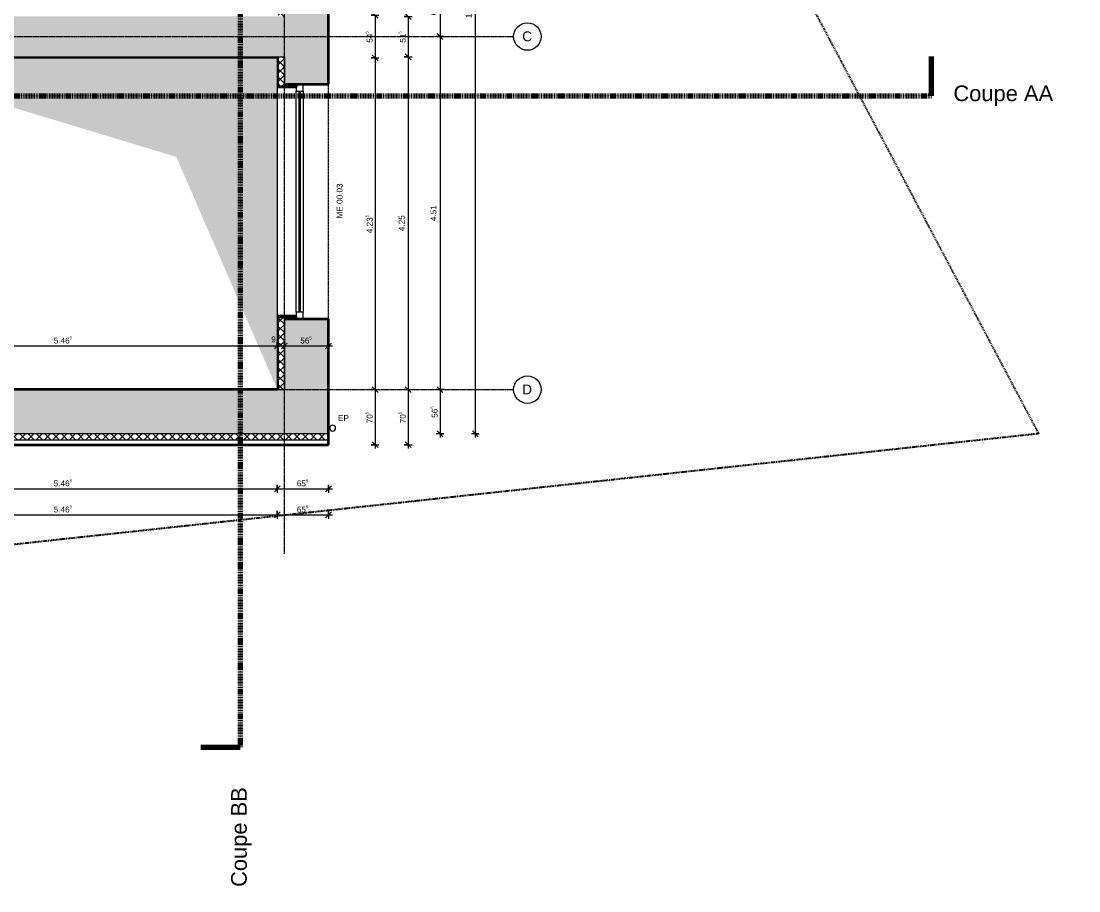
# Model space of a CAD drawing. Header units: millimetres. Extents: x -83 to 30397, y 298 to 25043.
# Drawn here: x 16899 to 30397, y 298 to 11403 of the extents above; entities that cross this region are included whole.
import ezdxf

# ---------------------------------------------------------------- set-up
doc = ezdxf.new("R2010")
doc.units = ezdxf.units.MM
for name, pattern in [('Dash dot', [21, 10, -5, 1, -5]), ('Double dash', [55, 20, -5, 10, -5, 10, -5]), ('Grid Line', [22.225, 12.7, -3.175, 3.175, -3.175]), ('HIDDEN_ELEMENTS', [2.5, 1.5, -1])]:
    doc.linetypes.add(name, pattern=pattern)
for name, color, linetype, lineweight in [('A-ANNO-DIMS', 211, 'Continuous', 9), ('A-ANNO-DIMS-50', 211, 'Continuous', 9), ('A-DETL', 90, 'Continuous', 9), ('A-DETL-GENF', 92, 'Continuous', 9), ('A-DETL-THIN', 151, 'Continuous', 9), ('A-DOOR-IDEN', 31, 'Continuous', 18), ('A-WALL', 113, 'Continuous', 9), ('A-WALL-PATT', 111, 'Continuous', 35), ('C-PROP-LINE', 91, 'Double dash', 25), ('G-ANNO-SYMB', 111, 'Continuous', 9), ('G-ANNO-TEXT', 231, 'Continuous', 9), ('S-GRID', 1, 'Continuous', 9), ('S-GRID-IDEN', 1, 'Continuous', 9)]:
    doc.layers.add(name, color=color, linetype=linetype, lineweight=lineweight)
doc.styles.add('Arial_1', font='arial.ttf', dxfattribs={"height": 200})
doc.styles.add('Arial_7', font='arial.ttf', dxfattribs={"height": 75})
doc.styles.add('Arial_8', font='arial.ttf', dxfattribs={"height": 125})
doc.dimstyles.new('ANNOTATION_1_5MM_BLACK', dxfattribs={"dimscale": 304.8, "dimtxt": 76.519455, "dimasz": 0.246063, "dimexe": 0.164042, "dimexo": 0.0625, "dimgap": 0.065617, "dimtad": 1, "dimdec": 1, "dimlfac": 0.1, "dimrnd": 0.5, "dimdsep": 46, "dimtxsty": 'Arial_7', "dimblk1": 'OBLIQUE', "dimblk2": 'OBLIQUE', "dimsah": 1, "dimcen": 0.09, "dimdle": 0.164042, "dimazin": 0, "dimtfac": 1, "dimtdec": 4, "dimtix": 1, "dimtmove": 0, "dimatfit": 3, "dimfxl": 0.164042, "dimfxlon": 1, "dimtvp": 1, "dimtolj": 1, "dimtzin": 0, "dimarcsym": 2})
doc.dimstyles.new('ANNOTATION_1_5MM_BLACK_1', dxfattribs={"dimscale": 304.8, "dimtxt": 76.519455, "dimasz": 0.246063, "dimexe": 0.164042, "dimexo": 0.0625, "dimgap": 0.065617, "dimtad": 1, "dimlfac": 0.001, "dimrnd": 0.005, "dimzin": 0, "dimdsep": 46, "dimtxsty": 'Arial_7', "dimblk1": 'OBLIQUE', "dimblk2": 'OBLIQUE', "dimsah": 1, "dimcen": 0.09, "dimdle": 0.164042, "dimazin": 0, "dimtfac": 1, "dimtdec": 4, "dimtix": 1, "dimtmove": 0, "dimatfit": 3, "dimfxl": 0.164042, "dimfxlon": 1, "dimtvp": 1, "dimtolj": 1, "dimtzin": 0, "dimarcsym": 2})
doc.dimstyles.new('ANNOTATION_1_5MM_BLACK_2', dxfattribs={"dimscale": 304.8, "dimtxt": 76.519455, "dimasz": 0.246063, "dimexe": 0.164042, "dimexo": 0.0625, "dimgap": 0.065617, "dimtad": 1, "dimdec": 1, "dimlfac": 0.1, "dimrnd": 0.5, "dimdsep": 46, "dimtxsty": 'Arial_7', "dimblk1": 'OBLIQUE', "dimblk2": 'OBLIQUE', "dimsah": 1, "dimcen": 0.09, "dimdle": 0.164042, "dimazin": 0, "dimtfac": 1, "dimtdec": 4, "dimtix": 1, "dimtmove": 2, "dimatfit": 3, "dimfxl": 0.164042, "dimfxlon": 1, "dimtvp": 1, "dimtolj": 1, "dimtzin": 0, "dimarcsym": 2})
pattern_1 = [(45, (0, 0), (-53.033, 53.033), []), (135, (0, 0), (-53.033, -53.033), [])]

# ---------------------------------------------------------------- blocks, each defined once
blk = doc.blocks.new('Family - ___-602283-N_F_ E_1')
at = {"layer": 'C-PROP-LINE', "color": 1, "linetype": 'Dash dot'}
for p, q in [((21766, 21446), (29883, 6135)), ((29883, 6135), (2239, 3144))]:
    blk.add_line(p, q, dxfattribs=at)
blk = doc.blocks.new('PERCEMENT_DALLE - Shaft Opening Symbol-764807-N_F_ E_1')
at = {"layer": 'A-DETL-GENF'}
blk.add_hatch(color=256, dxfattribs=at).paths.add_polyline_path([(2733, -2117), (2733, 2117), (-2733, 2117), (1443, 855), (1860, -105)])
for p, q in [((-2733, 2117), (2733, 2117)), ((-2733, -2117), (-2733, 2117)), ((2733, 2117), (2733, -2117)), ((2733, -2117), (-2733, -2117))]:
    blk.add_line(p, q, dxfattribs=at)
blk = doc.blocks.new('Coupe - SEC_HOR__TAIL-247662-N_F_ E_1')
at = {"layer": 'G-ANNO-SYMB', "lineweight": 70}
blk.add_line((0, 0), (0, 10), dxfattribs=at)
blk = doc.blocks.new('Coupe - SEC_VER__TAIL-248176-N_F_ E_1')
at = {"layer": 'G-ANNO-SYMB', "lineweight": 70}
blk.add_line((0, 0), (0, 10), dxfattribs=at)
blk = doc.blocks.new('DIMBLOCK13-N_F_ E_1')
at = {"layer": 'A-ANNO-DIMS-50'}
for p, q in [((14702, 5432), (14665, 5394)), ((14702, 5482), (14702, 5382)), ((14702, 5432), (14702, 5482)), ((14702, 5432), (14740, 5469)), ((14702, 5432), (20167, 5432)), ((20167, 5432), (20130, 5394)), ((20167, 5482), (20167, 5382)), ((20167, 5432), (20167, 5482)), ((20167, 5432), (20205, 5469))]:
    blk.add_line(p, q, dxfattribs=at)
at = {"layer": 'A-ANNO-DIMS-50', "color": 0, "insert": (17314, 5553), "char_height": 75, "width": 291.07, "attachment_point": 1, "line_spacing_factor": 0.941778, "style": 'Arial_7'}
blk.add_mtext('5.46\\A2\\H0.5x;\\S5^  ;\\H2x;', dxfattribs=at)
blk = doc.blocks.new('_Oblique')
at = {"color": 0, "linetype": 'ByBlock', "lineweight": -2}
blk.add_line((-0.5, -0.5), (0.5, 0.5), dxfattribs=at)
blk = doc.blocks.new('DIMBLOCK14-N_F_ E_1')
at = {"layer": 'A-ANNO-DIMS-50'}
for p, q in [((20167, 5432), (20130, 5394)), ((20167, 5482), (20167, 5382)), ((20167, 5432), (20167, 5482)), ((20167, 5432), (20205, 5469)), ((20167, 5432), (20870, 5432)), ((20820, 5432), (20783, 5394)), ((20820, 5482), (20820, 5382)), ((20820, 5432), (20820, 5482)), ((20820, 5432), (20858, 5469))]:
    blk.add_line(p, q, dxfattribs=at)
at = {"layer": 'A-ANNO-DIMS-50', "color": 0, "insert": (20416, 5553), "char_height": 75, "width": 186.4, "attachment_point": 1, "line_spacing_factor": 0.941778, "style": 'Arial_7'}
blk.add_mtext('65\\A2\\H0.5x;\\S5^  ;\\H2x;', dxfattribs=at)
blk = doc.blocks.new('DIMBLOCK19-N_F_ E_1')
at = {"layer": 'A-ANNO-DIMS-50'}
for p, q in [((21365, 11478), (21465, 11478)), ((21415, 11478), (21365, 11478)), ((21415, 11478), (21378, 11515)), ((21415, 11478), (21415, 10933)), ((21415, 11478), (21453, 11440)), ((21415, 10933), (21378, 10970)), ((21365, 10933), (21465, 10933)), ((21415, 10933), (21365, 10933)), ((21415, 10933), (21453, 10895))]:
    blk.add_line(p, q, dxfattribs=at)
at = {"layer": 'A-ANNO-DIMS-50', "color": 0, "insert": (21294, 11127), "char_height": 75, "width": 186.4, "attachment_point": 1, "rotation": 90, "line_spacing_factor": 0.941778, "style": 'Arial_7'}
blk.add_mtext('54\\A2\\H0.5x;\\S5^  ;\\H2x;', dxfattribs=at)
blk = doc.blocks.new('DIMBLOCK20-N_F_ E_1')
at = {"layer": 'A-ANNO-DIMS-50'}
for p, q in [((21415, 10933), (21378, 10970)), ((21365, 10933), (21465, 10933)), ((21415, 10933), (21365, 10933)), ((21415, 10933), (21415, 6698)), ((21415, 10933), (21453, 10895)), ((21365, 6698), (21465, 6698)), ((21415, 6698), (21365, 6698)), ((21415, 6698), (21378, 6735)), ((21415, 6698), (21453, 6660))]:
    blk.add_line(p, q, dxfattribs=at)
at = {"layer": 'A-ANNO-DIMS-50', "color": 0, "insert": (21294, 8694), "char_height": 75, "width": 291.07, "attachment_point": 1, "rotation": 90, "line_spacing_factor": 0.941778, "style": 'Arial_7'}
blk.add_mtext('4.23\\A2\\H0.5x;\\S5^  ;\\H2x;', dxfattribs=at)
blk = doc.blocks.new('DIMBLOCK21-N_F_ E_1')
at = {"layer": 'A-ANNO-DIMS-50'}
for p, q in [((21365, 6698), (21465, 6698)), ((21415, 6698), (21365, 6698)), ((21415, 6698), (21378, 6735)), ((21415, 6698), (21415, 5945)), ((21415, 6698), (21453, 6660)), ((21365, 5995), (21465, 5995)), ((21415, 5995), (21365, 5995)), ((21415, 5995), (21378, 6032)), ((21415, 5995), (21453, 5957))]:
    blk.add_line(p, q, dxfattribs=at)
at = {"layer": 'A-ANNO-DIMS-50', "color": 0, "insert": (21294, 6268), "char_height": 75, "width": 186.4, "attachment_point": 1, "rotation": 90, "line_spacing_factor": 0.941778, "style": 'Arial_7'}
blk.add_mtext('70\\A2\\H0.5x;\\S5^  ;\\H2x;', dxfattribs=at)
blk = doc.blocks.new('DIMBLOCK50-N_F_ E_1')
at = {"layer": 'A-ANNO-DIMS-50'}
for p, q in [((21838, 11463), (21800, 11500)), ((21788, 11463), (21888, 11463)), ((21838, 11463), (21788, 11463)), ((21838, 11463), (21838, 10948)), ((21838, 11463), (21875, 11425)), ((21788, 10948), (21888, 10948)), ((21838, 10948), (21788, 10948)), ((21838, 10948), (21800, 10985)), ((21838, 10948), (21875, 10910))]:
    blk.add_line(p, q, dxfattribs=at)
at = {"layer": 'A-ANNO-DIMS-50', "color": 0, "insert": (21717, 11127), "char_height": 75, "width": 186.4, "attachment_point": 1, "rotation": 90, "line_spacing_factor": 0.941778, "style": 'Arial_7'}
blk.add_mtext('51\\A2\\H0.5x;\\S5^  ;\\H2x;', dxfattribs=at)
blk = doc.blocks.new('DIMBLOCK51-N_F_ E_1')
at = {"layer": 'A-ANNO-DIMS-50'}
for p, q in [((21788, 10948), (21888, 10948)), ((21838, 10948), (21788, 10948)), ((21838, 10948), (21800, 10985)), ((21838, 10948), (21838, 6698)), ((21838, 10948), (21875, 10910)), ((21788, 6698), (21888, 6698)), ((21838, 6698), (21788, 6698)), ((21838, 6698), (21800, 6735)), ((21838, 6698), (21875, 6660))]:
    blk.add_line(p, q, dxfattribs=at)
at = {"layer": 'A-ANNO-DIMS-50', "color": 0, "insert": (21717, 8721), "char_height": 75, "width": 244.24, "attachment_point": 1, "rotation": 90, "line_spacing_factor": 0.941778, "style": 'Arial_7'}
blk.add_mtext('4.25', dxfattribs=at)
blk = doc.blocks.new('DIMBLOCK52-N_F_ E_1')
at = {"layer": 'A-ANNO-DIMS-50'}
for p, q in [((21788, 6698), (21888, 6698)), ((21838, 6698), (21788, 6698)), ((21838, 6698), (21800, 6735)), ((21838, 6698), (21838, 5945)), ((21838, 6698), (21875, 6660)), ((21788, 5995), (21888, 5995)), ((21838, 5995), (21788, 5995)), ((21838, 5995), (21800, 6032)), ((21838, 5995), (21875, 5957))]:
    blk.add_line(p, q, dxfattribs=at)
at = {"layer": 'A-ANNO-DIMS-50', "color": 0, "insert": (21717, 6268), "char_height": 75, "width": 186.4, "attachment_point": 1, "rotation": 90, "line_spacing_factor": 0.941778, "style": 'Arial_7'}
blk.add_mtext('70\\A2\\H0.5x;\\S5^  ;\\H2x;', dxfattribs=at)
blk = doc.blocks.new('DIMBLOCK58-N_F_ E_1')
at = {"layer": 'A-ANNO-DIMS-50'}
for p, q in [((14702, 5149), (14702, 5049)), ((14702, 5099), (14702, 5149)), ((14702, 5099), (14740, 5136)), ((20167, 5149), (20167, 5049)), ((20167, 5099), (20167, 5149)), ((20167, 5099), (20205, 5136)), ((14702, 5099), (14665, 5061)), ((14702, 5099), (20167, 5099)), ((20167, 5099), (20130, 5061))]:
    blk.add_line(p, q, dxfattribs=at)
at = {"layer": 'A-ANNO-DIMS-50', "color": 0, "insert": (17314, 5220), "char_height": 75, "width": 291.07, "attachment_point": 1, "line_spacing_factor": 0.941778, "style": 'Arial_7'}
blk.add_mtext('5.46\\A2\\H0.5x;\\S5^  ;\\H2x;', dxfattribs=at)
blk = doc.blocks.new('DIMBLOCK59-N_F_ E_1')
at = {"layer": 'A-ANNO-DIMS-50'}
for p, q in [((20167, 5149), (20167, 5049)), ((20167, 5099), (20167, 5149)), ((20167, 5099), (20205, 5136)), ((20820, 5149), (20820, 5049)), ((20820, 5099), (20820, 5149)), ((20820, 5099), (20858, 5136)), ((20167, 5099), (20130, 5061)), ((20167, 5099), (20870, 5099)), ((20820, 5099), (20783, 5061))]:
    blk.add_line(p, q, dxfattribs=at)
at = {"layer": 'A-ANNO-DIMS-50', "color": 0, "insert": (20416, 5220), "char_height": 75, "width": 186.4, "attachment_point": 1, "line_spacing_factor": 0.941778, "style": 'Arial_7'}
blk.add_mtext('65\\A2\\H0.5x;\\S5^  ;\\H2x;', dxfattribs=at)
blk = doc.blocks.new('DIMBLOCK61-N_F_ E_1')
at = {"layer": 'A-ANNO-DIMS-50'}
for p, q in [((22694, 17006), (22657, 17043)), ((22694, 17056), (22694, 6085)), ((22644, 17006), (22744, 17006)), ((22694, 17006), (22644, 17006)), ((22694, 17006), (22732, 16968)), ((22744, 6135), (22644, 6135)), ((22694, 6135), (22657, 6172)), ((22694, 6135), (22732, 6097)), ((22694, 6135), (22744, 6135))]:
    blk.add_line(p, q, dxfattribs=at)
at = {"layer": 'A-ANNO-DIMS-50', "color": 0, "insert": (22573, 11439), "char_height": 75, "width": 314.03, "attachment_point": 1, "rotation": 90, "line_spacing_factor": 0.941778, "style": 'Arial_7'}
blk.add_mtext('10.87', dxfattribs=at)
blk = doc.blocks.new('Quadrillage - M_Grid Head - Circle_3_5-489728-N_F_ E_1')
at = {"layer": 'S-GRID-IDEN'}
blk.add_circle((0, 0), 3.5, dxfattribs=at)
blk = doc.blocks.new('DIMBLOCK77-N_F_ E_1')
at = {"layer": 'A-ANNO-DIMS-50'}
for p, q in [((14702, 7306), (14702, 7206)), ((14702, 7256), (14702, 7306)), ((14702, 7256), (14740, 7293)), ((20167, 7306), (20167, 7206)), ((20167, 7256), (20167, 7306)), ((20167, 7256), (20205, 7293)), ((14702, 7256), (14665, 7218)), ((14702, 7256), (20167, 7256)), ((20167, 7256), (20130, 7218))]:
    blk.add_line(p, q, dxfattribs=at)
at = {"layer": 'A-ANNO-DIMS-50', "color": 0, "insert": (17314, 7377), "char_height": 75, "width": 291.07, "attachment_point": 1, "line_spacing_factor": 0.941778, "style": 'Arial_7'}
blk.add_mtext('5.46\\A2\\H0.5x;\\S5^  ;\\H2x;', dxfattribs=at)
blk = doc.blocks.new('DIMBLOCK78-N_F_ E_1')
at = {"layer": 'A-ANNO-DIMS-50'}
for p, q in [((20167, 7306), (20167, 7206)), ((20167, 7256), (20167, 7306)), ((20167, 7256), (20205, 7293)), ((20257, 7306), (20257, 7206)), ((20257, 7256), (20257, 7306)), ((20257, 7256), (20295, 7293)), ((20167, 7256), (20130, 7218)), ((20167, 7256), (20257, 7256)), ((20257, 7256), (20220, 7218))]:
    blk.add_line(p, q, dxfattribs=at)
at = {"layer": 'A-ANNO-DIMS-50', "color": 0, "insert": (20090, 7377), "char_height": 75, "width": 69.78, "attachment_point": 1, "line_spacing_factor": 0.941778, "style": 'Arial_7'}
blk.add_mtext('9', dxfattribs=at)
blk = doc.blocks.new('DIMBLOCK79-N_F_ E_1')
at = {"layer": 'A-ANNO-DIMS-50'}
for p, q in [((20257, 7306), (20257, 7206)), ((20257, 7256), (20257, 7306)), ((20257, 7256), (20295, 7293)), ((20820, 7306), (20820, 7206)), ((20820, 7256), (20820, 7306)), ((20820, 7256), (20858, 7293)), ((20257, 7256), (20220, 7218)), ((20257, 7256), (20870, 7256)), ((20820, 7256), (20783, 7218))]:
    blk.add_line(p, q, dxfattribs=at)
at = {"layer": 'A-ANNO-DIMS-50', "color": 0, "insert": (20461, 7377), "char_height": 75, "width": 186.4, "attachment_point": 1, "line_spacing_factor": 0.941778, "style": 'Arial_7'}
blk.add_mtext('56\\A2\\H0.5x;\\S5^  ;\\H2x;', dxfattribs=at)
blk = doc.blocks.new('DIMBLOCK138-N_F_ E_1')
at = {"layer": 'A-ANNO-DIMS-50'}
for p, q in [((22244, 11865), (22207, 11903)), ((22294, 11865), (22194, 11865)), ((22244, 11865), (22244, 11205)), ((22244, 11865), (22282, 11828)), ((22244, 11865), (22294, 11865)), ((22294, 11205), (22194, 11205)), ((22244, 11205), (22207, 11243)), ((22244, 11205), (22282, 11168)), ((22244, 11205), (22294, 11205))]:
    blk.add_line(p, q, dxfattribs=at)
at = {"layer": 'A-ANNO-DIMS-50', "color": 0, "insert": (22123, 11477), "char_height": 75, "width": 139.57, "attachment_point": 1, "rotation": 90, "line_spacing_factor": 0.941778, "style": 'Arial_7'}
blk.add_mtext('66', dxfattribs=at)
blk = doc.blocks.new('DIMBLOCK139-N_F_ E_1')
at = {"layer": 'A-ANNO-DIMS-50'}
for p, q in [((22294, 11205), (22194, 11205)), ((22244, 11205), (22207, 11243)), ((22244, 11205), (22244, 6698)), ((22244, 11205), (22282, 11168)), ((22244, 11205), (22294, 11205)), ((22294, 6698), (22194, 6698)), ((22244, 6698), (22207, 6735)), ((22244, 6698), (22282, 6660)), ((22244, 6698), (22294, 6698))]:
    blk.add_line(p, q, dxfattribs=at)
at = {"layer": 'A-ANNO-DIMS-50', "color": 0, "insert": (22123, 8849), "char_height": 75, "width": 244.24, "attachment_point": 1, "rotation": 90, "line_spacing_factor": 0.941778, "style": 'Arial_7'}
blk.add_mtext('4.51', dxfattribs=at)
blk = doc.blocks.new('DIMBLOCK140-N_F_ E_1')
at = {"layer": 'A-ANNO-DIMS-50'}
for p, q in [((22294, 6698), (22194, 6698)), ((22244, 6698), (22207, 6735)), ((22244, 6698), (22244, 6085)), ((22244, 6698), (22282, 6660)), ((22244, 6698), (22294, 6698)), ((22294, 6135), (22194, 6135)), ((22244, 6135), (22207, 6172)), ((22244, 6135), (22282, 6097)), ((22244, 6135), (22294, 6135))]:
    blk.add_line(p, q, dxfattribs=at)
at = {"layer": 'A-ANNO-DIMS-50', "color": 0, "insert": (22123, 6338), "char_height": 75, "width": 186.4, "attachment_point": 1, "rotation": 90, "line_spacing_factor": 0.941778, "style": 'Arial_7'}
blk.add_mtext('56\\A2\\H0.5x;\\S5^  ;\\H2x;', dxfattribs=at)

msp = doc.modelspace()

# ---------------------------------------------------------------- hatches: boundary and pattern name
at = {"layer": 'A-WALL-PATT', "lineweight": 9}
h = msp.add_hatch(dxfattribs=at)
h.set_pattern_fill('FP1_1', color=256, style=0, pattern_type=2)
h.set_pattern_definition(pattern_1)
h.paths.add_polyline_path([(20257.354, 6697.509), (20257.354, 7597.509), (20407.354, 7597.509), (20407.354, 7627.509), (20177.354, 7627.509), (20177.354, 6697.509)])
h.paths.add_polyline_path([(20407.354, 10567.509), (20407.354, 10597.509), (20257.354, 10597.509), (20257.354, 10947.509), (20177.354, 10947.509), (20177.354, 10567.509)])
h.paths.add_polyline_path([(20257.354, 11462.509), (20257.354, 13497.509), (20177.354, 13497.509), (20177.354, 11462.509)])
h.paths.add_polyline_path([(20177.354, 14557.509), (20257.354, 14557.509), (20257.354, 16362.509), (20177.354, 16362.509), (20177.354, 16195.053)])
h = msp.add_hatch(color=256, dxfattribs=at)
h.paths.add_polyline_path([(20820.354, 6697.509), (20820.354, 7597.509), (20257.354, 7597.509), (20257.354, 6697.509)])
h.paths.add_polyline_path([(20257.354, 10597.509), (20820.354, 10597.509), (20820.354, 13537.509), (20720.354, 13537.509), (20720.354, 13497.509), (20257.354, 13497.509), (20257.354, 10947.509)])
h.paths.add_polyline_path([(20720.354, 14517.509), (20820.354, 14517.509), (20820.354, 16442.509), (20257.354, 16442.509), (20257.354, 14557.509), (20720.354, 14557.509)])
at = {"layer": 'A-WALL-PATT'}
msp.add_hatch(color=256, dxfattribs=at).paths.add_polyline_path([(20167.354, 10947.509), (20257.354, 10947.509), (20257.354, 11462.509), (14807.354, 11462.509), (14807.354, 10947.509), (19703.346, 10947.509)])
h = msp.add_hatch(color=256, dxfattribs=at)
h.paths.add_polyline_path([(20820.354, 6134.509), (20820.354, 6697.509), (12639.854, 6697.509), (12639.854, 6134.509), (20167.354, 6134.509)])
h.paths.add_polyline_path([(10759.854, 6134.509), (10759.854, 6697.509), (5649.354, 6697.509), (5649.354, 6134.509), (8671.721, 6134.509)])
at = {"layer": 'A-WALL-PATT', "lineweight": 9}
h = msp.add_hatch(dxfattribs=at)
h.set_pattern_fill('FP1_1', color=256, style=0, pattern_type=2)
h.set_pattern_definition(pattern_1)
h.paths.add_polyline_path([(20820.354, 6054.509), (20820.354, 6134.509), (12599.854, 6134.509), (12599.854, 6054.509), (16026.138, 6054.509)])
h.paths.add_polyline_path([(10759.854, 6054.509), (10799.854, 6054.509), (10799.854, 6134.509), (5649.354, 6134.509), (5649.354, 6054.509), (8671.721, 6054.509)])

# ---------------------------------------------------------------- linework, layer by layer
at = {"layer": 'A-DETL', "linetype": 'HIDDEN_ELEMENTS'}
for p, q in [((20167.354, 10557.509), (20167.354, 7637.509)), ((20820.354, 7597.509), (20820.354, 10597.509))]:
    msp.add_line(p, q, dxfattribs=at)
at = {"layer": 'A-DETL'}
for start, end in [(0, 180), (180, 0)]:
    msp.add_arc((20873.807, 6206.289), 37.5, start, end, dxfattribs=at)
at = {"layer": 'A-DETL-THIN'}
for p, q in [((20497.354, 10597.509), (20407.354, 10597.509)), ((20407.354, 10597.509), (20407.354, 10507.509)), ((20497.354, 10507.509), (20497.354, 10597.509)), ((20407.354, 10507.509), (20497.354, 10507.509)), ((20407.354, 10507.509), (20442.354, 10507.509)), ((20407.354, 7687.509), (20407.354, 10507.509)), ((20442.354, 10507.509), (20442.354, 7687.509)), ((20462.354, 10507.509), (20497.354, 10507.509)), ((20462.354, 7687.509), (20462.354, 10507.509)), ((20497.354, 10507.509), (20497.354, 7687.509)), ((20497.354, 7687.509), (20407.354, 7687.509)), ((20407.354, 7687.509), (20407.354, 7597.509)), ((20442.354, 7687.509), (20407.354, 7687.509)), ((20407.354, 7597.509), (20497.354, 7597.509)), ((20497.354, 7687.509), (20462.354, 7687.509)), ((20497.354, 7597.509), (20497.354, 7687.509))]:
    msp.add_line(p, q, dxfattribs=at)
at = {"layer": 'A-WALL', "lineweight": 35}
for p, q in [((20820.354, 10597.509), (20820.354, 13537.509)), ((20407.354, 10557.509), (20167.354, 10557.509)), ((20177.354, 10597.509), (20177.354, 10567.509)), ((20177.354, 10567.509), (20407.354, 10567.509)), ((20257.354, 10597.509), (20820.354, 10597.509)), ((20407.354, 10597.509), (20407.354, 10557.509)), ((20407.354, 7637.509), (20167.354, 7637.509)), ((20177.354, 7597.509), (20177.354, 7627.509)), ((20177.354, 7627.509), (20407.354, 7627.509)), ((20820.354, 7597.509), (20257.354, 7597.509)), ((20407.354, 7597.509), (20407.354, 7637.509)), ((20820.354, 5994.509), (20820.354, 7597.509)), ((20167.354, 6697.509), (12639.854, 6697.509)), ((12599.854, 5994.509), (20820.354, 5994.509))]:
    msp.add_line(p, q, dxfattribs=at)
at = {"layer": 'A-WALL'}
for p, q in [((14617.354, 10947.509), (20257.354, 10947.509)), ((20177.354, 10947.509), (20177.354, 10597.509)), ((20257.354, 10947.509), (20257.354, 10597.509)), ((20177.354, 7597.509), (20177.354, 6697.509)), ((20257.354, 7597.509), (20257.354, 6697.509)), ((20167.354, 6697.509), (20257.354, 6697.509)), ((20820.354, 6134.509), (12639.854, 6134.509)), ((20820.354, 6054.509), (12599.854, 6054.509))]:
    msp.add_line(p, q, dxfattribs=at)
at = {"layer": 'G-ANNO-SYMB', "linetype": 'Dash dot', "lineweight": 70}
for p, q in [((19693.8, 22933.184), (19693.8, 2129.591)), ((1483.247, 10449.991), (28515.828, 10449.991))]:
    msp.add_line(p, q, dxfattribs=at)
at = {"layer": 'S-GRID', "linetype": 'Grid Line'}
for p, q in [((20257.354, 4601.222), (20257.354, 18451.704)), ((4291.211, 11205.009), (23183.885, 11205.009)), ((4291.211, 6697.509), (23183.885, 6697.509))]:
    msp.add_line(p, q, dxfattribs=at)

# ---------------------------------------------------------------- block references
at = {"layer": 'A-DETL-GENF'}
msp.add_blockref('PERCEMENT_DALLE - Shaft Opening Symbol-764807-N_F_ E_1', (17434.854, 8815.009), dxfattribs=at)
at = {"layer": 'C-PROP-LINE', "color": 1, "linetype": 'Dash dot'}
msp.add_blockref('Family - ___-602283-N_F_ E_1', (0, 0), dxfattribs=at)
at = {"layer": 'G-ANNO-SYMB', "lineweight": 70, "extrusion": (0, 0, -1), "xscale": 49.99999999999998, "yscale": 49.99999999999998, "zscale": 49.99999999999998}
msp.add_blockref('Coupe - SEC_HOR__TAIL-247662-N_F_ E_1', (-28515.828, 10449.991), dxfattribs=at)
at = {"layer": 'G-ANNO-SYMB', "lineweight": 70, "xscale": 49.99999999999998, "yscale": 49.99999999999998, "zscale": 49.99999999999998, "rotation": 89.99999999999947}
msp.add_blockref('Coupe - SEC_VER__TAIL-248176-N_F_ E_1', (19693.8, 2129.591), dxfattribs=at)
at = {"layer": 'S-GRID-IDEN', "xscale": 49.99999999999998, "yscale": 49.99999999999998, "zscale": 49.99999999999998, "rotation": 269.9999999999994}
for p in [(23358.885, 11205.009), (23358.885, 6697.509)]:
    msp.add_blockref('Quadrillage - M_Grid Head - Circle_3_5-489728-N_F_ E_1', p, dxfattribs=at)

# ---------------------------------------------------------------- texts
at = {"layer": 'A-DOOR-IDEN', "lineweight": 9, "insert": (20924.638, 8882.251), "char_height": 75, "width": 553.16437, "attachment_point": 1, "rotation": 90, "style": 'Arial_7'}
msp.add_mtext('ME.00.03', dxfattribs=at)
at = {"layer": 'G-ANNO-SYMB', "insert": (19577.98, 348.488), "char_height": 200, "width": 1551.26531, "attachment_point": 1, "rotation": 90, "style": 'Arial_1', "bg_fill": 3, "box_fill_scale": 1.25, "bg_fill_color": 256, "bg_fill_true_color": 13158600, "bg_fill_transparency": 0}
msp.add_mtext('Coupe BB', dxfattribs=at)
at = {"layer": 'G-ANNO-TEXT', "color": 7, "insert": (20941.484, 6372.275), "char_height": 75, "width": 168.35438, "attachment_point": 1, "style": 'Arial_7'}
msp.add_mtext('EP', dxfattribs=at)

# ---------------------------------------------------------------- dimensions: what is measured, and where the dimension line sits
at = {"layer": 'A-ANNO-DIMS'}
for base, p1, p2, dimstyle, override, picture, middle in [((22694.266, 6134.509), (22644.266, 17005.509), (22744.266, 6134.509), 'ANNOTATION_1_5MM_BLACK_1', {"dimpost": '<>', "dimfxl": 10871.45993}, 'DIMBLOCK61-N_F_ E_1', (22635.973, 11570.009)), ((22244.115, 11205.009), (22294.115, 11865.009), (22294.115, 11205.009), 'ANNOTATION_1_5MM_BLACK', {"dimpost": '<>', "dimfxl": 660}, 'DIMBLOCK138-N_F_ E_1', (22185.822, 11535.009)), ((22244.115, 6697.509), (22294.115, 11205.009), (22294.115, 6697.509), 'ANNOTATION_1_5MM_BLACK_1', {"dimpost": '<>', "dimfxl": 4507.5}, 'DIMBLOCK139-N_F_ E_1', (22185.822, 8951.259)), ((21837.547, 6697.509), (21787.547, 10947.509), (21787.547, 6697.509), 'ANNOTATION_1_5MM_BLACK_1', {"dimpost": '<>', "dimfxl": 4250}, 'DIMBLOCK51-N_F_ E_1', (21779.255, 8822.509))]:
    dim = msp.add_linear_dim(base=base, p1=p1, p2=p2, angle=90, dimstyle=dimstyle, override=override, dxfattribs=at)
    dim.commit()
    dim.dimension.update_dxf_attribs({"geometry": picture, "text_midpoint": middle})
for base, p1, p2, text, dimstyle, override, picture, middle in [((21415.37, 10932.509), (21365.37, 11477.509), (21365.37, 10932.509), '\\A1;54\\Q;{\\A1;{\\H0.5x;\\S5^ ;}}', 'ANNOTATION_1_5MM_BLACK', {"dimpost": '<>', "dimfxl": 545}, 'DIMBLOCK19-N_F_ E_1', (21357.231, 11205.009)), ((21837.547, 10947.509), (21787.547, 11462.509), (21787.547, 10947.509), '\\A1;51\\Q;{\\A1;{\\H0.5x;\\S5^ ;}}', 'ANNOTATION_1_5MM_BLACK', {"dimpost": '<>', "dimfxl": 515}, 'DIMBLOCK50-N_F_ E_1', (21779.255, 11205.009)), ((21415.37, 6697.509), (21365.37, 10932.509), (21365.37, 6697.509), '\\A1;4.23\\Q;{\\A1;{\\H0.5x;\\S5^ ;}}', 'ANNOTATION_1_5MM_BLACK_1', {"dimpost": '<>', "dimfxl": 4235}, 'DIMBLOCK20-N_F_ E_1', (21357.052, 8815.009)), ((21415.37, 5994.509), (21365.37, 6697.509), (21365.37, 5994.509), '\\A1;70\\Q;{\\A1;{\\H0.5x;\\S5^ ;}}', 'ANNOTATION_1_5MM_BLACK', {"dimpost": '<>', "dimfxl": 703}, 'DIMBLOCK21-N_F_ E_1', (21357.077, 6346.009)), ((21837.547, 5994.509), (21787.547, 6697.509), (21787.547, 5994.509), '\\A1;70\\Q;{\\A1;{\\H0.5x;\\S5^ ;}}', 'ANNOTATION_1_5MM_BLACK', {"dimpost": '<>', "dimfxl": 703}, 'DIMBLOCK52-N_F_ E_1', (21779.255, 6346.009)), ((22244.115, 6134.509), (22294.115, 6697.509), (22294.115, 6134.509), '\\A1;56\\Q;{\\A1;{\\H0.5x;\\S5^ ;}}', 'ANNOTATION_1_5MM_BLACK', {"dimpost": '<>', "dimfxl": 563}, 'DIMBLOCK140-N_F_ E_1', (22185.822, 6416.009))]:
    dim = msp.add_linear_dim(base=base, p1=p1, p2=p2, angle=90, text=text, dimstyle=dimstyle, override=override, dxfattribs=at)
    dim.commit()
    dim.dimension.update_dxf_attribs({"geometry": picture, "text_midpoint": middle})
for base, p1, p2, text, dimstyle, override, picture, middle in [((20167.354, 7255.997), (14702.354, 7305.997), (20167.354, 7305.997), '\\A1;5.46\\Q;{\\A1;{\\H0.5x;\\S5^ ;}}', 'ANNOTATION_1_5MM_BLACK_1', {"dimpost": '<>', "dimfxl": 5465}, 'DIMBLOCK77-N_F_ E_1', (17434.854, 7314.29)), ((20820.354, 7255.997), (20257.354, 7305.997), (20820.354, 7305.997), '\\A1;56\\Q;{\\A1;{\\H0.5x;\\S5^ ;}}', 'ANNOTATION_1_5MM_BLACK', {"dimpost": '<>', "dimfxl": 563}, 'DIMBLOCK79-N_F_ E_1', (20538.854, 7314.29)), ((20167.354, 5431.998), (14702.354, 5481.998), (20167.354, 5481.998), '\\A1;5.46\\Q;{\\A1;{\\H0.5x;\\S5^ ;}}', 'ANNOTATION_1_5MM_BLACK_1', {"dimpost": '<>', "dimfxl": 5465}, 'DIMBLOCK13-N_F_ E_1', (17434.854, 5490.291)), ((20820.354, 5431.998), (20167.354, 5481.998), (20820.354, 5481.998), '\\A1;65\\Q;{\\A1;{\\H0.5x;\\S5^ ;}}', 'ANNOTATION_1_5MM_BLACK', {"dimpost": '<>', "dimfxl": 653}, 'DIMBLOCK14-N_F_ E_1', (20493.854, 5490.291)), ((20167.354, 5098.813), (14702.354, 5148.813), (20167.354, 5148.813), '\\A1;5.46\\Q;{\\A1;{\\H0.5x;\\S5^ ;}}', 'ANNOTATION_1_5MM_BLACK_1', {"dimpost": '<>', "dimfxl": 5465}, 'DIMBLOCK58-N_F_ E_1', (17434.854, 5157.105)), ((20820.354, 5098.813), (20167.354, 5148.813), (20820.354, 5148.813), '\\A1;65\\Q;{\\A1;{\\H0.5x;\\S5^ ;}}', 'ANNOTATION_1_5MM_BLACK', {"dimpost": '<>', "dimfxl": 653}, 'DIMBLOCK59-N_F_ E_1', (20493.854, 5157.105))]:
    dim = msp.add_linear_dim(base=base, p1=p1, p2=p2, text=text, dimstyle=dimstyle, override=override, dxfattribs=at)
    dim.commit()
    dim.dimension.update_dxf_attribs({"geometry": picture, "text_midpoint": middle})
dim = msp.add_linear_dim(base=(20257.354, 7255.997), p1=(20167.354, 7305.997), p2=(20257.354, 7305.997), dimstyle='ANNOTATION_1_5MM_BLACK_2', override={"dimpost": '<>', "dimfxl": 90}, dxfattribs=at)
dim.commit()
dim.dimension.update_dxf_attribs({"geometry": 'DIMBLOCK78-N_F_ E_1', "text_midpoint": (20125.196, 7326.896), "dimtype": 160})

# ---------------------------------------------------------------- next in the draw order: texts
at = {"layer": 'G-ANNO-SYMB', "insert": (28795.67, 10581.113), "char_height": 200, "width": 1551.26531, "attachment_point": 1, "style": 'Arial_1', "bg_fill": 3, "box_fill_scale": 1.25, "bg_fill_color": 256, "bg_fill_true_color": 13158600, "bg_fill_transparency": 0}
msp.add_mtext('Coupe AA', dxfattribs=at)
at = {"layer": 'S-GRID-IDEN', "char_height": 125, "width": 152.32062, "attachment_point": 1, "style": 'Arial_8', "bg_fill": 3, "box_fill_scale": 1.25, "bg_fill_color": 256, "bg_fill_true_color": 13158600, "bg_fill_transparency": 0}
for s, insert in [('C', (23293.095, 11270.57)), ('D', (23293.095, 6763.07))]:
    msp.add_mtext(s, dxfattribs=dict(at, insert=insert))

doc.saveas('drawing.dxf')
